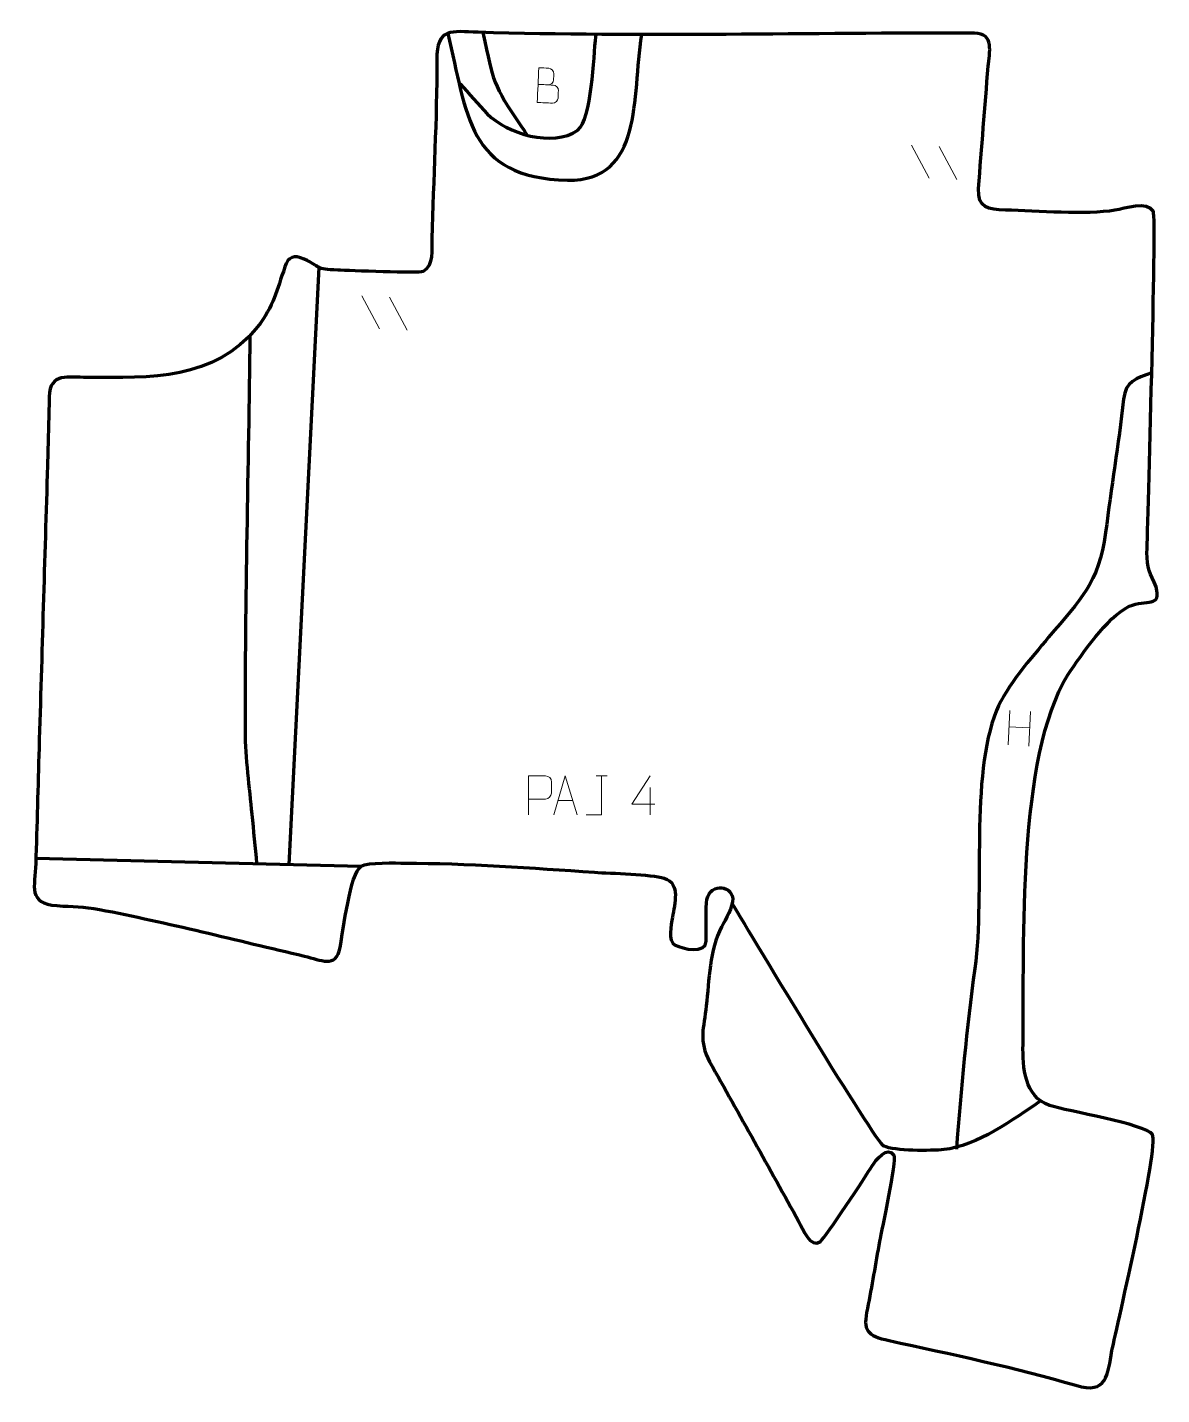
# Model space of a CAD drawing. Header units: millimetres. Extents: x -365 to 363, y -421 to 457.
import ezdxf

# ---------------------------------------------------------------- set-up
doc = ezdxf.new("R2010")
doc.units = ezdxf.units.MM
doc.header["$MEASUREMENT"] = 0
for name, color, linetype in [('layer 1', 7, 'Continuous'), ('layer 2', 7, 'Continuous'), ('layer 3', 7, 'Continuous')]:
    doc.layers.add(name, color=color, linetype=linetype)

msp = doc.modelspace()

# ---------------------------------------------------------------- linework, layer by layer
at = {"layer": 'layer 1', "color": 250, "lineweight": 9}
for points, knots in [([(-37.1938, 420.0193), (-33.9386, 419.8623), (-30.683, 419.705), (-27.4272, 419.5473), (-27.4272, 419.5473), (-25.6606, 419.4464), (-24.0148, 417.81), (-24.1034, 415.9763), (-24.1034, 415.9763), (-24.1526, 414.9667), (-24.2844, 412.2386), (-24.3329, 411.2287), (-24.3329, 411.2287), (-24.3974, 409.5657), (-25.8642, 407.8308), (-27.9403, 407.9463), (-27.9403, 407.9463), (-31.1966, 408.104), (-34.4524, 408.2614), (-37.708, 408.4184), (-37.708, 408.4184), (-37.3483, 415.8601), (-36.9886, 423.3015), (-36.629, 430.7426), (-36.629, 430.7426), (-34.5054, 430.64), (-32.3814, 430.5373), (-30.2574, 430.4346), (-30.2574, 430.4346), (-28.7529, 430.3778), (-26.9597, 428.5779), (-27.0287, 426.8215), (-27.0287, 426.8215), (-27.1184, 424.9731), (-27.1247, 424.8425), (-27.2137, 422.9937), (-27.2137, 422.9937), (-27.2876, 421.1446), (-29.0247, 419.609), (-30.8222, 419.7114)], [0, 0, 0, 0, 0.09090909, 0.09090909, 0.09090909, 0.09090909, 0.18181818, 0.18181818, 0.18181818, 0.18181818, 0.27272727, 0.27272727, 0.27272727, 0.27272727, 0.36363636, 0.36363636, 0.36363636, 0.36363636, 0.45454545, 0.45454545, 0.45454545, 0.45454545, 0.54545455, 0.54545455, 0.54545455, 0.54545455, 0.63636364, 0.63636364, 0.63636364, 0.63636364, 0.72727273, 0.72727273, 0.72727273, 0.72727273, 0.81818182, 0.81818182, 0.81818182, 0.81818182, 1, 1, 1, 1]), ([(-43.2091, -48.9356), (-43.2091, -48.9356), (-43.2091, -23.982), (-43.2091, -23.982), (-43.2091, -23.982), (-39.6141, -23.982), (-36.0188, -23.982), (-32.4234, -23.982), (-32.4234, -23.982), (-30.0982, -24.0199), (-28.5408, -25.51), (-28.545, -27.8761), (-28.545, -27.8761), (-28.5454, -29.9118), (-28.5454, -32.9711), (-28.545, -35.0071), (-28.545, -35.0071), (-28.5515, -36.8825), (-30.3637, -38.8244), (-32.3733, -38.8435), (-32.3733, -38.8435), (-32.3733, -38.8435), (-43.2091, -38.8435), (-43.2091, -38.8435)], [0, 0, 0, 0, 0.14285714, 0.14285714, 0.14285714, 0.14285714, 0.28571429, 0.28571429, 0.28571429, 0.28571429, 0.42857143, 0.42857143, 0.42857143, 0.42857143, 0.57142857, 0.57142857, 0.57142857, 0.57142857, 0.71428571, 0.71428571, 0.71428571, 0.71428571, 1, 1, 1, 1]), ([(-27.033, -48.9355), (-27.033, -48.9355), (-19.662, -23.982), (-19.662, -23.982), (-19.662, -23.982), (-19.662, -23.982), (-12.0921, -48.9355), (-12.0921, -48.9355)], [0, 0, 0, 0, 0.33333333, 0.33333333, 0.33333333, 0.33333333, 1, 1, 1, 1]), ([(-6.3657, -48.9356), (-6.3657, -48.9356), (3.6563, -48.9356), (3.6563, -48.9356), (3.6563, -48.9356), (3.6563, -48.9356), (3.6563, -23.982), (3.6563, -23.982)], [0, 0, 0, 0, 0.33333333, 0.33333333, 0.33333333, 0.33333333, 1, 1, 1, 1]), ([(37.8482, -42.0422), (37.8482, -42.0422), (23.0265, -42.0422), (23.0265, -42.0422), (23.0265, -42.0422), (23.0265, -42.0422), (34.9041, -23.9717), (34.9041, -23.9717)], [0, 0, 0, 0, 0.33333333, 0.33333333, 0.33333333, 0.33333333, 1, 1, 1, 1])]:
    msp.add_open_spline(points, degree=3, knots=knots, dxfattribs=at)
for points in [[(202.6131, 380.9508), (202.6131, 380.9508), (213.9711, 359.8335), (213.9711, 359.8335)], [(220.3223, 380.0948), (220.3223, 380.0948), (231.6804, 358.9776), (231.6804, 358.9776)], [(-150.1764, 284.166), (-150.1764, 284.166), (-138.8183, 263.0487), (-138.8183, 263.0487)], [(-132.4672, 283.31), (-132.4672, 283.31), (-121.1091, 262.1928), (-121.1091, 262.1928)], [(265.7416, 18.117), (265.7416, 18.117), (264.6702, -4.0498), (264.6702, -4.0498)], [(278.842, 17.4838), (278.842, 17.4838), (277.763, -4.8404), (277.763, -4.8404)], [(265.2452, 7.4862), (265.2452, 7.4862), (278.3282, 6.8538), (278.3282, 6.8538)], [(0.0722, -23.982), (0.0722, -23.982), (7.2404, -23.982), (7.2404, -23.982)], [(34.9041, -31.2811), (34.9041, -31.2811), (34.9041, -48.9458), (34.9041, -48.9458)], [(-24.3104, -39.6861), (-24.3104, -39.6861), (-14.8147, -39.6861), (-14.8147, -39.6861)]]:
    msp.add_open_spline(points, degree=3, dxfattribs=at)
at = {"layer": 'layer 2', "color": 142, "lineweight": 158}
for points, knots in [([(-95.0739, 452.7767), (-82.5115, 401.0861), (-83.0175, 359.9405), (-18.1796, 358.5149), (-18.1796, 358.5149), (30.4264, 357.9833), (23.1674, 411.3646), (29.4211, 451.9734)], [0, 0, 0, 0, 0.33333333, 0.33333333, 0.33333333, 0.33333333, 1, 1, 1, 1]), ([(-87.1895, 420.3344), (-81.5107, 414.1469), (-75.4892, 407.0496), (-69.7422, 401.1461), (-69.7422, 401.1461), (-57.3401, 388.4063), (-27.5179, 379.3061), (-11.6224, 390.6202), (-11.6224, 390.6202), (-2.5592, 397.6098), (-1.5061, 438.0465), (-0.0996, 450.611), (-0.0996, 450.611), (-0.0996, 450.611), (0.0667, 452.0969), (0.0667, 452.0969)], [0, 0, 0, 0, 0.2, 0.2, 0.2, 0.2, 0.4, 0.4, 0.4, 0.4, 0.6, 0.6, 0.6, 0.6, 1, 1, 1, 1]), ([(-72.6455, 453.4052), (-65.2926, 420.4328), (-66.9182, 421.2544), (-47.5874, 392.6129), (-47.5874, 392.6129), (-46.489, 390.9858), (-45.4108, 389.3521), (-44.3413, 387.7068)], [0, 0, 0, 0, 0.33333333, 0.33333333, 0.33333333, 0.33333333, 1, 1, 1, 1]), ([(-222.0577, 258.7952), (-223.0975, 174.0454), (-225.3324, 89.1914), (-225.1843, 4.4569), (-225.1843, 4.4569), (-225.1552, -12.16), (-222.5019, -31.667), (-220.8732, -48.4676), (-220.8732, -48.4676), (-219.8474, -59.0505), (-218.8215, -69.6332), (-217.7956, -80.2161)], [0, 0, 0, 0, 0.25, 0.25, 0.25, 0.25, 0.5, 0.5, 0.5, 0.5, 1, 1, 1, 1]), ([(356.7481, 234.8272), (346.6258, 231.066), (339.9767, 229.6827), (338.6263, 217.8302), (338.6263, 217.8302), (335.2814, 188.472), (330.9232, 161.3556), (327.1118, 132.3552), (327.1118, 132.3552), (322.5986, 99.3685), (311.2847, 89.6772), (290.5859, 65.1159), (290.5859, 65.1159), (279.7319, 52.2364), (263.3253, 33.3876), (257.1629, 18.0861), (257.1629, 18.0861), (239.7913, -25.0486), (249.9282, -97.7034), (243.2003, -147.6605), (243.2003, -147.6605), (237.9197, -186.1433), (234.3199, -224.7548), (231.33, -263.4742)], [0, 0, 0, 0, 0.14285714, 0.14285714, 0.14285714, 0.14285714, 0.28571429, 0.28571429, 0.28571429, 0.28571429, 0.42857143, 0.42857143, 0.42857143, 0.42857143, 0.57142857, 0.57142857, 0.57142857, 0.57142857, 0.71428571, 0.71428571, 0.71428571, 0.71428571, 1, 1, 1, 1]), ([(285.4412, -232.54), (268.2093, -244.3443), (244.3095, -261.7831), (223.2584, -263.8516), (223.2584, -263.8516), (215.2795, -264.6356), (191.317, -264.9116), (184.8919, -261.5691), (184.8919, -261.5691), (178.7573, -258.3779), (101.754, -129.1562), (87.426, -105.7992)], [0, 0, 0, 0, 0.25, 0.25, 0.25, 0.25, 0.5, 0.5, 0.5, 0.5, 1, 1, 1, 1])]:
    msp.add_open_spline(points, degree=3, knots=knots, dxfattribs=at)
for points in [[(-197.0075, -80.7206), (-197.0075, -80.7206), (-177.7349, 302.4916), (-177.7349, 302.4916)], [(-359.4615, -76.7784), (-359.4615, -76.7784), (-150.6435, -81.8456), (-150.6435, -81.8456)]]:
    msp.add_open_spline(points, degree=3, dxfattribs=at)
at = {"layer": 'layer 3', "color": 242, "lineweight": 158}
msp.add_open_spline([(87.7939, -102.5798), (86.7111, -93.4844), (71.6586, -92.6056), (70.8655, -105.5271), (70.8655, -105.5271), (70.3996, -114.0572), (70.9477, -121.7816), (70.7451, -129.9769), (70.7451, -129.9769), (70.5326, -138.5832), (55.8875, -134.9089), (50.8263, -132.6934), (50.8263, -132.6934), (45.7135, -129.6296), (48.5074, -119.8555), (49.0743, -114.5927), (49.0743, -114.5927), (50.45, -106.1324), (54.4754, -93.0133), (43.8931, -89.6344), (43.8931, -89.6344), (35.3658, -86.9116), (9.8429, -86.5629), (-0.9859, -85.8033), (-0.9859, -85.8033), (-40.8798, -83.0087), (-82.8735, -80.0568), (-122.7462, -79.8831), (-122.7462, -79.8831), (-127.6078, -79.8618), (-146.9736, -79.3396), (-150.6435, -81.8456), (-150.6435, -81.8456), (-157.9221, -86.8158), (-162.0488, -122.6488), (-164.2111, -134.1456), (-164.2111, -134.1456), (-166.7886, -147.7707), (-176.644, -142.0319), (-186.9674, -139.6341), (-186.9674, -139.6341), (-230.4674, -129.5302), (-274.9176, -118.1316), (-318.599, -109.6816), (-318.599, -109.6816), (-329.0117, -107.9034), (-335.7668, -107.9396), (-345.9485, -107.2445), (-345.9485, -107.2445), (-364.9484, -105.9475), (-360.0625, -95.0146), (-359.5759, -80.2858), (-359.5759, -80.2858), (-358.7588, -55.56), (-358.1669, -30.8258), (-357.438, -6.0972), (-357.438, -6.0972), (-355.6378, 54.4108), (-353.8375, 114.9189), (-352.0372, 175.4269), (-352.0372, 175.4269), (-351.5991, 190.1559), (-351.2595, 204.7705), (-350.9257, 219.4944), (-350.9257, 219.4944), (-350.5701, 235.1857), (-338.7834, 231.8748), (-326.5222, 231.8198), (-326.5222, 231.8198), (-285.7624, 231.7298), (-245.3224, 229.7303), (-217.1882, 264.2953), (-217.1882, 264.2953), (-206.6238, 278.0432), (-205.0556, 287.2286), (-199.6452, 302.8349), (-199.6452, 302.8349), (-197.3288, 309.5168), (-193.873, 310.7484), (-187.3467, 307.8848), (-187.3467, 307.8848), (-175.8497, 302.4486), (-180.8646, 301.5176), (-165.5979, 300.723), (-165.5979, 300.723), (-158.8412, 300.419), (-113.3923, 298.733), (-110.9069, 299.8068), (-110.9069, 299.8068), (-103.9165, 303.9891), (-105.6371, 314.085), (-105.4251, 321.0351), (-105.4251, 321.0351), (-104.2646, 359.0814), (-102.1175, 397.7958), (-102.1267, 435.8028), (-102.1267, 435.8028), (-102.1319, 456.6333), (-92.89, 454.0405), (-75.5951, 453.4964), (-75.5951, 453.4964), (29.7706, 450.1809), (137.1376, 453.3813), (242.9075, 452.8256), (242.9075, 452.8256), (256.1225, 452.7562), (252.4458, 440.4195), (251.7555, 431.6286), (251.7555, 431.6286), (249.698, 405.4643), (247.5695, 379.3196), (245.5908, 353.1474), (245.5908, 353.1474), (245.0831, 340.2537), (251.4678, 339.7912), (262.884, 339.3688), (262.884, 339.3688), (283.1122, 338.6202), (314.6287, 336.2525), (333.1502, 339.1676), (333.1502, 339.1676), (339.1138, 340.3161), (354.2339, 345.2636), (357.7843, 338.3421), (357.7843, 338.3421), (360.0534, 333.9189), (354.0565, 137.0256), (353.6788, 119.4949), (353.6788, 119.4949), (353.6807, 109.2943), (355.7154, 106.3588), (359.5862, 97.4209), (359.5862, 97.4209), (363.1085, 83.6277), (353.2853, 89.8719), (342.2935, 84.9573), (342.2935, 84.9573), (327.5296, 77.3589), (312.2689, 54.7892), (302.8698, 40.8861), (302.8698, 40.8861), (270.3459, -12.0756), (275.0327, -131.1776), (274.1241, -196.3841), (274.1241, -196.3841), (273.9811, -211.2279), (274.858, -229.6967), (291.1703, -235.49), (291.1703, -235.49), (302.0404, -239.2104), (352.8971, -247.356), (357.1874, -254.2529), (357.1874, -254.2529), (361.6022, -261.3501), (334.4756, -377.1594), (331.2414, -392.8276), (331.2414, -392.8276), (328.2995, -408.6592), (328.3525, -421.1805), (307.9751, -415.1949), (307.9751, -415.1949), (269.7771, -403.9758), (227.4304, -394.9702), (188.1607, -386.4304), (188.1607, -386.4304), (173.8452, -383.3172), (171.2135, -380.1275), (174.2059, -365.798), (174.2059, -365.798), (177.1788, -351.5623), (179.425, -337.0301), (182.0111, -322.7037), (182.0111, -322.7037), (183.4696, -315.2739), (193.16, -271.0314), (191.1131, -267.4935), (191.1131, -267.4935), (187.2339, -260.7889), (179.3511, -270.9524), (177.263, -274.3041), (177.263, -274.3041), (173.1741, -280.8402), (147.5234, -320.0853), (144.0843, -322.7715), (144.0843, -322.7715), (137.715, -327.7466), (132.8219, -314.7385), (130.3393, -310.2749), (130.3393, -310.2749), (111.2928, -276.034), (92.3269, -241.5326), (72.9467, -207.4991), (72.9467, -207.4991), (65.7752, -194.1873), (69.2387, -185.6178), (70.8297, -171.5363), (70.8297, -171.5363), (72.6625, -155.3154), (72.7137, -135.3561), (80.6335, -120.9331), (80.6335, -120.9331), (83.33, -116.0226), (87.8714, -108.2208), (87.7939, -102.5798)], degree=3, knots=[0, 0, 0, 0, 0.01923077, 0.01923077, 0.01923077, 0.01923077, 0.03846154, 0.03846154, 0.03846154, 0.03846154, 0.05769231, 0.05769231, 0.05769231, 0.05769231, 0.07692308, 0.07692308, 0.07692308, 0.07692308, 0.09615385, 0.09615385, 0.09615385, 0.09615385, 0.11538462, 0.11538462, 0.11538462, 0.11538462, 0.13461538, 0.13461538, 0.13461538, 0.13461538, 0.15384615, 0.15384615, 0.15384615, 0.15384615, 0.17307692, 0.17307692, 0.17307692, 0.17307692, 0.19230769, 0.19230769, 0.19230769, 0.19230769, 0.21153846, 0.21153846, 0.21153846, 0.21153846, 0.23076923, 0.23076923, 0.23076923, 0.23076923, 0.25, 0.25, 0.25, 0.25, 0.26923077, 0.26923077, 0.26923077, 0.26923077, 0.28846154, 0.28846154, 0.28846154, 0.28846154, 0.30769231, 0.30769231, 0.30769231, 0.30769231, 0.32692308, 0.32692308, 0.32692308, 0.32692308, 0.34615385, 0.34615385, 0.34615385, 0.34615385, 0.36538462, 0.36538462, 0.36538462, 0.36538462, 0.38461538, 0.38461538, 0.38461538, 0.38461538, 0.40384615, 0.40384615, 0.40384615, 0.40384615, 0.42307692, 0.42307692, 0.42307692, 0.42307692, 0.44230769, 0.44230769, 0.44230769, 0.44230769, 0.46153846, 0.46153846, 0.46153846, 0.46153846, 0.48076923, 0.48076923, 0.48076923, 0.48076923, 0.5, 0.5, 0.5, 0.5, 0.51923077, 0.51923077, 0.51923077, 0.51923077, 0.53846154, 0.53846154, 0.53846154, 0.53846154, 0.55769231, 0.55769231, 0.55769231, 0.55769231, 0.57692308, 0.57692308, 0.57692308, 0.57692308, 0.59615385, 0.59615385, 0.59615385, 0.59615385, 0.61538462, 0.61538462, 0.61538462, 0.61538462, 0.63461538, 0.63461538, 0.63461538, 0.63461538, 0.65384615, 0.65384615, 0.65384615, 0.65384615, 0.67307692, 0.67307692, 0.67307692, 0.67307692, 0.69230769, 0.69230769, 0.69230769, 0.69230769, 0.71153846, 0.71153846, 0.71153846, 0.71153846, 0.73076923, 0.73076923, 0.73076923, 0.73076923, 0.75, 0.75, 0.75, 0.75, 0.76923077, 0.76923077, 0.76923077, 0.76923077, 0.78846154, 0.78846154, 0.78846154, 0.78846154, 0.80769231, 0.80769231, 0.80769231, 0.80769231, 0.82692308, 0.82692308, 0.82692308, 0.82692308, 0.84615385, 0.84615385, 0.84615385, 0.84615385, 0.86538462, 0.86538462, 0.86538462, 0.86538462, 0.88461538, 0.88461538, 0.88461538, 0.88461538, 0.90384615, 0.90384615, 0.90384615, 0.90384615, 0.92307692, 0.92307692, 0.92307692, 0.92307692, 0.94230769, 0.94230769, 0.94230769, 0.94230769, 0.96153846, 0.96153846, 0.96153846, 0.96153846, 1, 1, 1, 1], dxfattribs=at)

doc.saveas('drawing.dxf')
